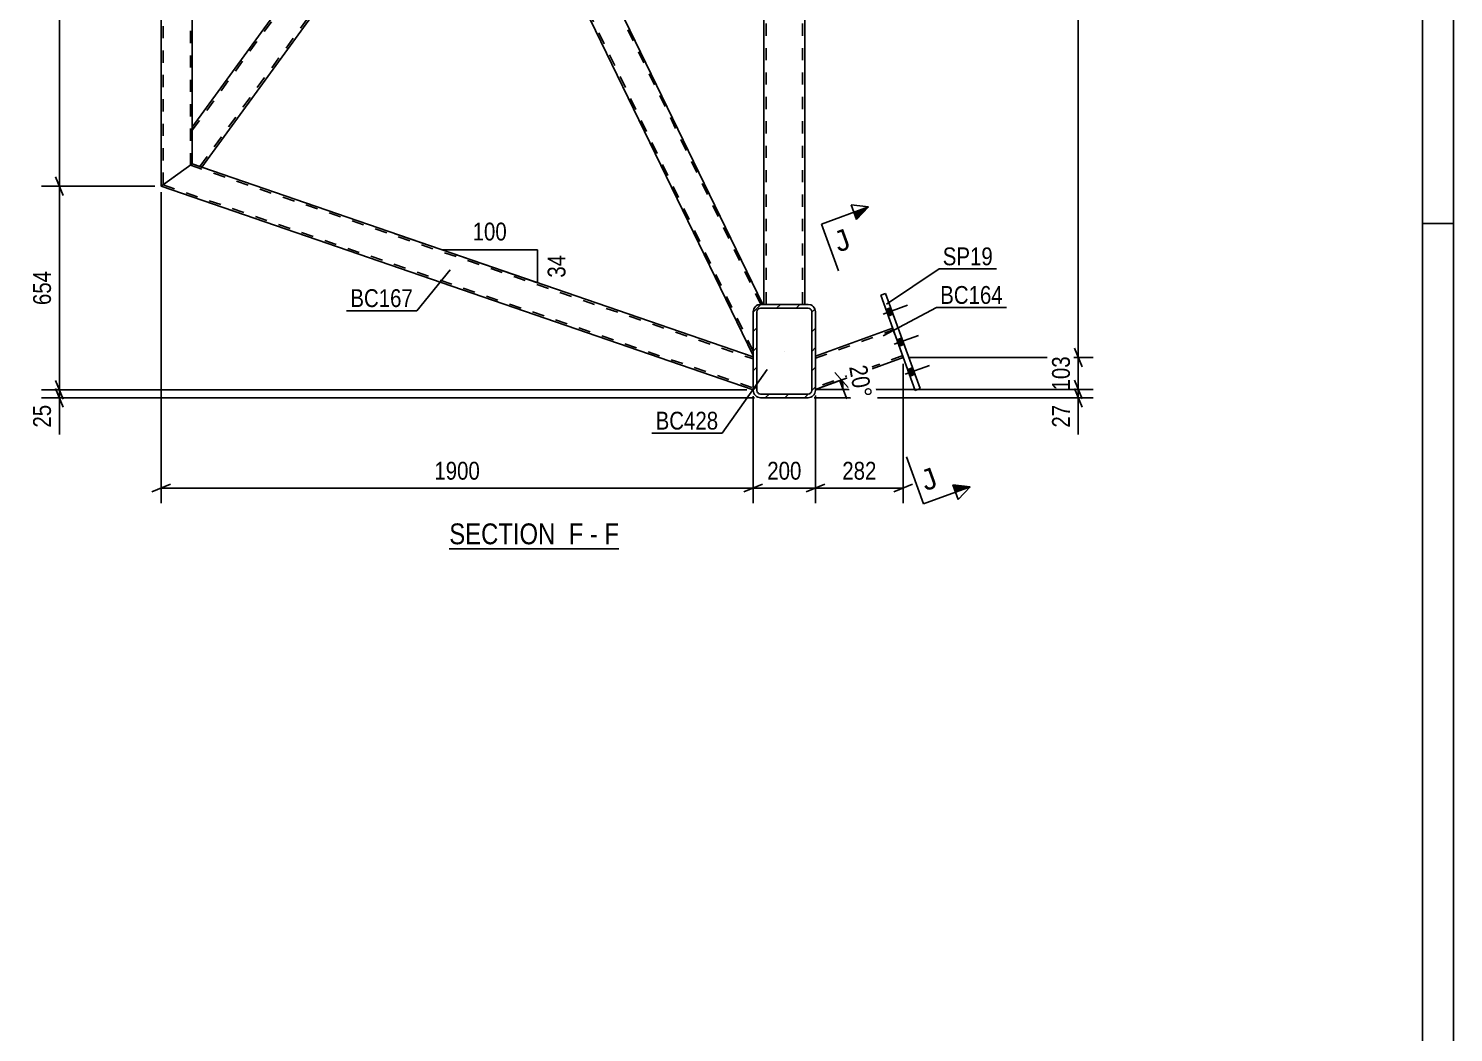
# Model space of a CAD drawing. Header units: millimetres. Extents: x -118 to 1071, y -539 to 302.
# Drawn here: x 842.2 to 1070.9, y -222.4 to -61.2 of the extents above; entities that cross this region are included whole.
import ezdxf

# ---------------------------------------------------------------- set-up
doc = ezdxf.new("R2010")
doc.units = ezdxf.units.MM
doc.linetypes.add('DXK_LINE_DOT2', pattern=[3.9198, 1.9599, -1.9599])
doc.linetypes.add('DXK_LINE_DOT3', pattern=[5.9187, 2.979, -0.9799, 0.9799, -0.9799])
doc.styles.add('Arial', font='ARIAL.TTF', dxfattribs={"height": 0.2})
doc.styles.add('Arial Narrow', font='ARIALN.TTF', dxfattribs={"height": 0.2})

# ---------------------------------------------------------------- blocks, each defined once
blk = doc.blocks.new('Unknown-761550375-1135')
at = {"color": 5, "linetype": 'Continuous'}
for p, q in [((1070.91, -539.46), (1070.91, 301.54)), ((1065.91, -534.46), (1065.91, 296.54)), ((1070.91, -92.46), (1065.91, -92.46))]:
    blk.add_line(p, q, dxfattribs=at)
blk = doc.blocks.new('Unknown-761550375-15 - 3065')
at = {"color": 6, "linetype": 'Continuous'}
blk.add_line((909.77, -144.73), (936.99, -144.73), dxfattribs=at)
at = {"color": 0, "linetype": 'Continuous'}
blk.add_wipeout([(927.88, -143.98), (927.88, -140.48), (909.77, -140.48), (909.77, -143.98)], dxfattribs=at)
at = {"color": 7, "linetype": 'Continuous', "style": 'Arial Narrow'}
blk.add_text('SECTION ', height=3.34, dxfattribs=at).set_placement((909.77, -143.98))
at = {"color": 0, "linetype": 'Continuous'}
blk.add_wipeout([(931.27, -143.98), (931.27, -140.48), (928.93, -140.48), (928.93, -143.98)], dxfattribs=at)
at = {"color": 7, "linetype": 'Continuous', "style": 'Arial Narrow'}
blk.add_text('F', height=3.34, dxfattribs=at).set_placement((928.93, -143.98))
at = {"color": 0, "linetype": 'Continuous'}
blk.add_wipeout([(933.6, -143.98), (933.6, -140.48), (932.32, -140.48), (932.32, -143.98)], dxfattribs=at)
at = {"color": 7, "linetype": 'Continuous', "style": 'Arial Narrow'}
blk.add_text('-', height=3.34, dxfattribs=at).set_placement((932.32, -143.98))
at = {"color": 0, "linetype": 'Continuous'}
blk.add_wipeout([(936.99, -143.98), (936.99, -140.48), (934.65, -140.48), (934.65, -143.98)], dxfattribs=at)
at = {"color": 7, "linetype": 'Continuous', "style": 'Arial Narrow'}
blk.add_text('F', height=3.34, dxfattribs=at).set_placement((934.65, -143.98))
blk = doc.blocks.new('Part-761550375-3249 - 3065')
at = {"color": 2, "linetype": 'Continuous'}
for p, q in [((980.91, -109.29), (968.53, -113.8)), ((968.53, -119.12), (982.62, -113.99))]:
    blk.add_line(p, q, dxfattribs=at)
at = {"color": 7, "linetype": 'DXK_LINE_DOT2'}
for p, q in [((968.53, -114.11), (981.02, -109.57)), ((982.62, -113.99), (980.91, -109.29)), ((982.52, -113.7), (968.53, -118.8)), ((968.53, -113.8), (968.53, -119.12))]:
    blk.add_line(p, q, dxfattribs=at)
blk = doc.blocks.new('Part-761550375-3316 - 3065')
at = {"color": 7, "linetype": 'DXK_LINE_DOT2'}
for p, q in [((868.53, -77.52), (958.53, 46.2)), ((958.53, 40.23), (958.53, 46.71)), ((869.74, -83.33), (958.97, 39.32)), ((958.53, 40.23), (958.62, 39.77)), ((958.62, 39.77), (958.53, 40.23)), ((958.53, 40.23), (958.62, 39.77)), ((958.62, 39.77), (958.53, 40.23)), ((958.62, 39.77), (958.76, 39.55)), ((958.76, 39.55), (958.62, 39.77)), ((958.62, 39.77), (958.76, 39.55)), ((958.76, 39.55), (958.62, 39.77)), ((958.76, 39.55), (958.88, 39.38)), ((958.88, 39.38), (958.91, 39.36)), ((959.22, 39.16), (958.88, 39.38)), ((958.97, 39.32), (958.95, 39.34)), ((911.87, -17.42), (915.21, -12.84)), ((914.35, -22.53), (917.68, -17.94))]:
    blk.add_line(p, q, dxfattribs=at)
at = {"color": 2, "linetype": 'Continuous'}
for p, q in [((915.21, -12.84), (958.53, 46.71)), ((959.22, 39.16), (917.68, -17.94)), ((868.53, -77.01), (911.87, -17.42)), ((870.04, -83.44), (914.35, -22.53)), ((868.53, -82.92), (868.53, -77.01)), ((869.99, -83.42), (868.53, -82.92)), ((870.04, -83.44), (869.99, -83.42))]:
    blk.add_line(p, q, dxfattribs=at)
blk = doc.blocks.new('Part-761550375-3211 - 3065')
at = {"linetype": 'Continuous'}
h = blk.add_hatch(dxfattribs=at)
h.set_pattern_fill('', scale=0.7, style=0, pattern_type=0)
h.set_pattern_definition([(45, (958.5281, -119.2696), (-1.57154, 1.57154), [])])
h.paths.add_polyline_path([(958.53, -106.67), (958.53, -119.27), (958.62, -119.73), (958.88, -120.12), (959.27, -120.38), (959.73, -120.47), (967.33, -120.47), (967.79, -120.38), (968.18, -120.12), (968.44, -119.73), (968.53, -119.27), (968.53, -106.67), (968.44, -106.21), (968.18, -105.82), (967.79, -105.56), (967.33, -105.47), (959.73, -105.47), (959.27, -105.56), (958.88, -105.82), (958.62, -106.21)])
h.paths.add_polyline_path([(959.3, -106.25), (959.5, -106.12), (959.73, -106.07), (967.33, -106.07), (967.56, -106.12), (967.75, -106.25), (967.88, -106.44), (967.93, -106.67), (967.93, -119.27), (967.88, -119.5), (967.75, -119.69), (967.56, -119.82), (967.33, -119.87), (959.73, -119.87), (959.5, -119.82), (959.3, -119.69), (959.17, -119.5), (959.13, -119.27), (959.13, -106.67), (959.17, -106.44)])
at = {"color": 2, "linetype": 'Continuous'}
for p, q in [((958.62, -106.21), (958.53, -106.67)), ((958.53, -119.27), (958.53, -106.67)), ((959.13, -106.67), (959.17, -106.44)), ((959.13, -119.27), (959.13, -106.67)), ((959.73, -105.47), (959.27, -105.56)), ((959.5, -106.12), (959.73, -106.07)), ((959.73, -105.47), (967.33, -105.47)), ((959.73, -106.07), (967.33, -106.07)), ((967.79, -105.56), (967.33, -105.47)), ((967.33, -106.07), (967.56, -106.12)), ((967.88, -106.44), (967.93, -106.67)), ((967.93, -119.27), (967.93, -106.67)), ((968.53, -106.67), (968.44, -106.21)), ((968.53, -119.27), (968.53, -106.67)), ((958.53, -119.27), (958.62, -119.73)), ((959.17, -119.5), (959.13, -119.27)), ((959.27, -120.38), (959.73, -120.47)), ((959.73, -119.87), (959.5, -119.82)), ((959.73, -119.87), (967.33, -119.87)), ((959.73, -120.47), (967.33, -120.47)), ((967.56, -119.82), (967.33, -119.87)), ((967.33, -120.47), (967.79, -120.38)), ((967.93, -119.27), (967.88, -119.5)), ((968.44, -119.73), (968.53, -119.27))]:
    blk.add_line(p, q, dxfattribs=at)
at = {"color": 7, "linetype": 'DXK_LINE_DOT3'}
blk.add_line((963.53, -112.97), (963.53, -112.97), dxfattribs=at)
at = {"color": 2, "linetype": 'Continuous'}
for centre, radius, start, end in [((959.73, -106.67), 1.2, 112.5, 157.5), ((959.73, -106.67), 0.6, 112.5, 157.5), ((967.33, -106.67), 0.6, 22.5, 67.5), ((967.33, -106.67), 1.2, 22.5, 67.5), ((959.73, -119.27), 1.2, 202.5, 247.5), ((959.73, -119.27), 0.6, 202.5, 247.5), ((967.33, -119.27), 0.6, 292.5, 337.5), ((967.33, -119.27), 1.2, 292.5, 337.5)]:
    blk.add_arc(centre, radius, start, end, dxfattribs=at)
blk = doc.blocks.new('Bolt-761550375-3237 - 3065')
at = {"linetype": 'Continuous'}
for points in [[(980.96, -107.06), (980.58, -106.03), (979.83, -106.3), (980.2, -107.34)], [(980.96, -107.06), (980.58, -106.03), (979.83, -106.3), (980.2, -107.34)], [(980.96, -107.06), (980.58, -106.03), (979.83, -106.3), (980.2, -107.34)], [(982.72, -111.9), (982.34, -110.87), (981.59, -111.14), (981.97, -112.18)], [(982.72, -111.9), (982.34, -110.87), (981.59, -111.14), (981.97, -112.18)], [(984.46, -116.7), (984.08, -115.66), (983.33, -115.94), (983.71, -116.97)], [(984.46, -116.7), (984.08, -115.66), (983.33, -115.94), (983.71, -116.97)], [(984.46, -116.7), (984.08, -115.66), (983.33, -115.94), (983.71, -116.97)]]:
    blk.add_hatch(color=1, dxfattribs=at).paths.add_polyline_path(points)
at = {"color": 1, "linetype": 'Continuous'}
for p, q in [((979.4, -107.04), (983.3, -105.62)), ((979.4, -107.04), (983.3, -105.62)), ((979.4, -107.04), (983.3, -105.62)), ((979.83, -106.3), (980.58, -106.03)), ((979.83, -106.3), (980.58, -106.03)), ((979.83, -106.3), (980.58, -106.03)), ((980.2, -107.34), (980.96, -107.06)), ((980.2, -107.34), (980.96, -107.06)), ((980.2, -107.34), (980.96, -107.06)), ((981.17, -111.88), (985.07, -110.46)), ((981.17, -111.88), (985.07, -110.46)), ((981.59, -111.14), (982.34, -110.87)), ((981.59, -111.14), (982.34, -110.87)), ((981.97, -112.18), (982.72, -111.9)), ((981.97, -112.18), (982.72, -111.9)), ((982.91, -116.67), (986.81, -115.26)), ((982.91, -116.67), (986.81, -115.26)), ((982.91, -116.67), (986.81, -115.26)), ((983.33, -115.94), (984.08, -115.66)), ((983.33, -115.94), (984.08, -115.66)), ((983.33, -115.94), (984.08, -115.66)), ((983.71, -116.97), (984.46, -116.7)), ((983.71, -116.97), (984.46, -116.7)), ((983.71, -116.97), (984.46, -116.7))]:
    blk.add_line(p, q, dxfattribs=at)
blk = doc.blocks.new('Part-761550375-3238 - 3065')
at = {"color": 2, "linetype": 'Continuous'}
for p, q in [((978.99, -104), (979.74, -103.73)), ((978.99, -104), (984.55, -119.27)), ((979.74, -103.73), (985.3, -119)), ((984.55, -119.27), (985.3, -119))]:
    blk.add_line(p, q, dxfattribs=at)
blk = doc.blocks.new('Part-761550375-3254 - 3065')
at = {"color": 2, "linetype": 'Continuous'}
for p, q in [((863.9, -86.22), (868.53, -82.92)), ((870.04, -83.44), (958.53, -113.91)), ((863.53, -86.48), (863.9, -86.22)), ((958.53, -119.2), (863.53, -86.48))]:
    blk.add_line(p, q, dxfattribs=at)
at = {"color": 7, "linetype": 'DXK_LINE_DOT2'}
for p, q in [((868.23, -83.13), (958.53, -114.23)), ((868.53, -82.92), (870.04, -83.44)), ((863.83, -86.27), (958.53, -118.88)), ((958.53, -119.2), (958.53, -113.91))]:
    blk.add_line(p, q, dxfattribs=at)
blk = doc.blocks.new('Part-761550375-3255 - 3065')
at = {"color": 2, "linetype": 'Continuous'}
for p, q in [((960.23, -10.29), (960.23, 39.03)), ((966.83, -10.29), (966.83, 39.03)), ((960.23, -33.89), (960.23, -32.97)), ((966.83, -33.89), (966.83, -32.97)), ((960.23, -105.47), (960.23, -56.15)), ((966.83, -105.47), (966.83, -56.15))]:
    blk.add_line(p, q, dxfattribs=at)
at = {"color": 7, "linetype": 'DXK_LINE_DOT2'}
for p, q in [((966.83, 39.03), (960.23, 39.03)), ((960.23, 39.03), (960.29, 39.03)), ((960.63, -105.47), (960.63, 39.03)), ((966.43, -105.47), (966.43, 39.03)), ((960.23, -32.97), (960.23, -10.29)), ((966.83, -32.97), (966.83, -10.29)), ((960.23, -56.15), (960.23, -33.89)), ((966.83, -56.15), (966.83, -33.89)), ((966.83, -105.47), (960.23, -105.47))]:
    blk.add_line(p, q, dxfattribs=at)
blk = doc.blocks.new('Part-761550375-3305 - 3065')
at = {"color": 2, "linetype": 'Continuous'}
for p, q in [((864.13, 85.57), (863.53, 86.41)), ((863.53, 86.41), (863.53, -86.48)), ((864.13, 85.57), (868.53, 79.4)), ((868.53, -77.01), (868.53, 72.02)), ((863.53, -86.48), (868.53, -82.92))]:
    blk.add_line(p, q, dxfattribs=at)
at = {"color": 7, "linetype": 'DXK_LINE_DOT2'}
for p, q in [((863.57, 86.35), (864.13, 85.57)), ((863.83, -86.27), (863.83, 85.99)), ((868.23, 79.82), (868.21, 79.86)), ((868.23, -83.13), (868.23, 79.82)), ((868.53, 79.4), (868.53, 72.02)), ((868.53, -82.92), (868.53, -77.01)), ((868.21, -83.15), (868.23, -83.13))]:
    blk.add_line(p, q, dxfattribs=at)
blk = doc.blocks.new('Part-761550375-3317 - 3065')
at = {"color": 2, "linetype": 'Continuous'}
for p, q in [((914.59, -22.19), (917.68, -17.94)), ((960.1, -105.47), (917.68, -17.94)), ((914.35, -22.53), (914.59, -22.19)), ((958.53, -113.69), (914.35, -22.53))]:
    blk.add_line(p, q, dxfattribs=at)
at = {"color": 7, "linetype": 'DXK_LINE_DOT2'}
for p, q in [((959.77, -105.47), (917.48, -18.22)), ((958.53, -113), (914.55, -22.25)), ((958.53, -106.67), (958.62, -106.21)), ((958.62, -106.21), (958.53, -106.67)), ((958.53, -106.67), (958.62, -106.21)), ((958.62, -106.21), (958.53, -106.67)), ((958.53, -113.69), (958.53, -106.67)), ((959.27, -105.56), (959.46, -105.52)), ((959.46, -105.52), (959.27, -105.56)), ((959.27, -105.56), (959.46, -105.52)), ((959.46, -105.52), (959.27, -105.56)), ((959.46, -105.52), (959.73, -105.47)), ((959.67, -105.48), (959.74, -105.46)), ((959.74, -105.46), (959.73, -105.47)), ((959.73, -105.47), (959.74, -105.46)), ((959.73, -105.47), (960.1, -105.47)), ((959.77, -105.47), (959.74, -105.46)), ((959.74, -105.46), (959.77, -105.47))]:
    blk.add_line(p, q, dxfattribs=at)
blk.add_arc((959.73, -106.67), 1.2, 112.5, 157.5, dxfattribs=at)
blk.add_arc((959.73, -106.67), 1.2, 112.5, 157.5, dxfattribs=at)
blk.add_arc((959.73, -106.67), 1.2, 112.5, 157.5, dxfattribs=at)
blk.add_arc((959.73, -106.67), 1.2, 112.5, 157.5, dxfattribs=at)
blk = doc.blocks.new('AngleDimension-761550375-35303 - 3065')
at = {"color": 7, "linetype": 'Continuous'}
for p, q in [((901.09, -94.13), (908.6, -96.71)), ((908.6, -96.71), (923.91, -101.99)), ((908.6, -96.71), (923.91, -96.71)), ((923.91, -96.71), (923.91, -101.99))]:
    blk.add_line(p, q, dxfattribs=at)
at = {"color": 0}
for points in [[(919.6, -95.81), (919.6, -91.61), (912.91, -91.61), (912.91, -95.81)], [(929.01, -96.92), (924.81, -96.92), (924.81, -101.78), (929.01, -101.78)]]:
    blk.add_wipeout(points, dxfattribs=at)
at = {"color": 3, "style": 'Arial Narrow'}
blk.add_text('100', height=2.863, dxfattribs=at).set_placement((913.51, -95.21))
blk.add_text('34', height=2.863, rotation=90.0002, dxfattribs=at).set_placement((928.41, -101.18))
blk = doc.blocks.new('StraightDimension-761550375-35358 - 3065')
at = {"color": 7, "linetype": 'Continuous'}
for p, q in [((982.62, -114.99), (982.62, -137.36)), ((968.53, -120.12), (968.53, -137.36)), ((970.03, -134.36), (967.03, -135.56)), ((981.12, -135.56), (984.12, -134.36)), ((968.53, -134.96), (982.62, -134.96))]:
    blk.add_line(p, q, dxfattribs=at)
at = {"color": 0}
blk.add_wipeout([(978.92, -134.21), (978.92, -130.01), (972.23, -130.01), (972.23, -134.21)], dxfattribs=at)
at = {"color": 3, "style": 'Arial Narrow'}
blk.add_text('282', height=2.863, dxfattribs=at).set_placement((972.83, -133.61))
blk = doc.blocks.new('StraightDimension-761550375-34597 - 3065')
at = {"color": 7, "linetype": 'Continuous'}
for p, q in [((969.53, 48.49), (1013.1, 48.49)), ((1011.3, 46.99), (1010.1, 49.99)), ((1010.7, -113.99), (1010.7, 48.49)), ((983.62, -113.99), (1013.1, -113.99)), ((1010.1, -112.49), (1011.3, -115.49))]:
    blk.add_line(p, q, dxfattribs=at)
at = {"color": 0}
blk.add_wipeout([(1009.95, -28.49), (1005.75, -28.49), (1005.75, -37), (1009.95, -37)], dxfattribs=at)
at = {"color": 3, "style": 'Arial Narrow'}
blk.add_text('3250', height=2.863, rotation=90.0002, dxfattribs=at).set_placement((1009.35, -36.4))
blk = doc.blocks.new('StraightDimension-761550375-34598 - 3065')
at = {"color": 7, "linetype": 'Continuous'}
for p, q in [((983.62, -113.99), (1013.1, -113.99)), ((1010.1, -112.49), (1011.3, -115.49)), ((1010.7, -119.12), (1010.7, -113.99)), ((1011.3, -120.62), (1010.1, -117.62)), ((969.53, -119.12), (1013.1, -119.12))]:
    blk.add_line(p, q, dxfattribs=at)
at = {"color": 0}
blk.add_wipeout([(1009.95, -113.21), (1005.75, -113.21), (1005.75, -119.89), (1009.95, -119.89)], dxfattribs=at)
at = {"color": 3, "style": 'Arial Narrow'}
blk.add_text('103', height=2.863, rotation=90.0002, dxfattribs=at).set_placement((1009.35, -119.29))
blk = doc.blocks.new('StraightDimension-761550375-34599 - 3065')
at = {"color": 7, "linetype": 'Continuous'}
for p, q in [((1010.1, -117.62), (1011.3, -120.62)), ((968.33, -120.47), (1013.1, -120.47)), ((969.53, -119.12), (1013.1, -119.12)), ((1011.3, -121.97), (1010.1, -118.97)), ((1010.7, -120.47), (1010.7, -119.12))]:
    blk.add_line(p, q, dxfattribs=at)
at = {"color": 0}
blk.add_wipeout([(1009.95, -120.99), (1005.75, -120.99), (1005.75, -125.85), (1009.95, -125.85)], dxfattribs=at)
at = {"color": 7, "linetype": 'Continuous'}
blk.add_line((1010.7, -120.47), (1010.7, -126.38), dxfattribs=at)
blk.add_line((1010.7, -120.47), (1010.7, -126.38), dxfattribs=at)
at = {"color": 3, "style": 'Arial Narrow'}
blk.add_text('27', height=2.863, rotation=90.0002, dxfattribs=at).set_placement((1009.35, -125.25))
blk = doc.blocks.new('StraightDimension-761550375-37157 - 3065')
at = {"color": 7, "linetype": 'Continuous'}
for p, q in [((862.53, -86.48), (844.35, -86.48)), ((847.8, -87.98), (846.6, -84.98)), ((847.2, -119.2), (847.2, -86.48)), ((846.6, -117.7), (847.8, -120.7)), ((957.53, -119.2), (844.35, -119.2))]:
    blk.add_line(p, q, dxfattribs=at)
at = {"color": 0}
blk.add_wipeout([(846.45, -99.5), (842.25, -99.5), (842.25, -106.18), (846.45, -106.18)], dxfattribs=at)
at = {"color": 3, "style": 'Arial Narrow'}
blk.add_text('654', height=2.863, rotation=90.0002, dxfattribs=at).set_placement((845.85, -105.58))
blk = doc.blocks.new('StraightDimension-761550375-37156 - 3065')
at = {"color": 7, "linetype": 'Continuous'}
for p, q in [((847.8, 84.91), (846.6, 87.91)), ((862.53, 86.41), (844.35, 86.41)), ((847.2, -86.48), (847.2, 86.41)), ((862.53, -86.48), (844.35, -86.48)), ((846.6, -84.98), (847.8, -87.98))]:
    blk.add_line(p, q, dxfattribs=at)
at = {"color": 0}
blk.add_wipeout([(846.45, 4.22), (842.25, 4.22), (842.25, -4.29), (846.45, -4.29)], dxfattribs=at)
at = {"color": 3, "style": 'Arial Narrow'}
blk.add_text('3458', height=2.863, rotation=90.0002, dxfattribs=at).set_placement((845.85, -3.69))
blk = doc.blocks.new('StraightDimension-761550375-35359 - 3065')
at = {"color": 7, "linetype": 'Continuous'}
for p, q in [((958.53, -120.2), (958.53, -137.36)), ((968.53, -120.12), (968.53, -137.36)), ((957.03, -135.56), (960.03, -134.36)), ((970.03, -134.36), (967.03, -135.56)), ((958.53, -134.96), (968.53, -134.96))]:
    blk.add_line(p, q, dxfattribs=at)
at = {"color": 0}
blk.add_wipeout([(966.87, -134.21), (966.87, -130.01), (960.19, -130.01), (960.19, -134.21)], dxfattribs=at)
at = {"color": 3, "style": 'Arial Narrow'}
blk.add_text('200', height=2.863, dxfattribs=at).set_placement((960.79, -133.61))
blk = doc.blocks.new('StraightDimension-761550375-35360 - 3065')
at = {"color": 7, "linetype": 'Continuous'}
for p, q in [((863.53, -87.48), (863.53, -137.36)), ((958.53, -120.2), (958.53, -137.36)), ((865.03, -134.36), (862.03, -135.56)), ((957.03, -135.56), (960.03, -134.36)), ((863.53, -134.96), (958.53, -134.96))]:
    blk.add_line(p, q, dxfattribs=at)
at = {"color": 0}
blk.add_wipeout([(915.28, -134.21), (915.28, -130.01), (906.77, -130.01), (906.77, -134.21)], dxfattribs=at)
at = {"color": 3, "style": 'Arial Narrow'}
blk.add_text('1900', height=2.863, dxfattribs=at).set_placement((907.37, -133.61))
blk = doc.blocks.new('AngleDimension-761550375-35500 - 3065')
at = {"color": 7, "linetype": 'Continuous'}
for p, q in [((971.62, -116.4), (973.77, -118.8)), ((972.69, -117.6), (968.53, -119.12)), ((969.47, -118.77), (972.69, -117.6)), ((973.56, -120.62), (972.36, -117.62)), ((972.96, -119.12), (968.53, -119.12))]:
    blk.add_line(p, q, dxfattribs=at)
blk.add_arc((968.53, -119.12), 4.43, 360, 20, dxfattribs=at)
at = {"color": 0}
blk.add_wipeout([(974.34, -121.37), (978.48, -120.64), (977.36, -114.28), (973.22, -115.01)], dxfattribs=at)
at = {"color": 3, "style": 'Arial Narrow'}
blk.add_text('20°', height=2.863, rotation=-80.0021, dxfattribs=at).set_placement((973.92, -115.5))
blk = doc.blocks.new('StraightDimension-761550375-37158 - 3065')
at = {"color": 7, "linetype": 'Continuous'}
for p, q in [((846.6, -117.7), (847.8, -120.7)), ((957.53, -119.2), (844.35, -119.2)), ((958.73, -120.47), (844.35, -120.47)), ((847.8, -121.97), (846.6, -118.97)), ((847.2, -120.47), (847.2, -119.2))]:
    blk.add_line(p, q, dxfattribs=at)
at = {"color": 0}
blk.add_wipeout([(846.45, -120.99), (842.25, -120.99), (842.25, -125.85), (846.45, -125.85)], dxfattribs=at)
at = {"color": 7, "linetype": 'Continuous'}
blk.add_line((847.2, -120.47), (847.2, -126.38), dxfattribs=at)
blk.add_line((847.2, -120.47), (847.2, -126.38), dxfattribs=at)
at = {"color": 3, "style": 'Arial Narrow'}
blk.add_text('25', height=2.863, rotation=90.0002, dxfattribs=at).set_placement((845.85, -125.25))
blk = doc.blocks.new('Mark-761550375-3250 - 3065')
at = {"color": 0}
blk.add_wipeout([(903.94, -105.9), (903.94, -102.9), (893.89, -102.9), (893.89, -105.9)], dxfattribs=at)
blk.add_wipeout([(903.94, -105.9), (903.94, -102.9), (893.89, -102.9), (893.89, -105.9)], dxfattribs=at)
at = {"color": 30, "linetype": 'Continuous'}
for p in [(909.89, -99.95), (893.29, -106.5)]:
    blk.add_line(p, (904.54, -106.5), dxfattribs=at)
at = {"color": 3, "style": 'Arial Narrow'}
blk.add_text('BC167', height=2.863, dxfattribs=at).set_placement((893.89, -105.9))
blk = doc.blocks.new('Mark-761550375-3207 - 3065')
at = {"color": 0}
blk.add_wipeout([(952.93, -125.57), (952.93, -122.57), (942.88, -122.57), (942.88, -125.57)], dxfattribs=at)
blk.add_wipeout([(952.93, -125.57), (952.93, -122.57), (942.88, -122.57), (942.88, -125.57)], dxfattribs=at)
at = {"color": 30, "linetype": 'Continuous'}
for p in [(960.77, -115.91), (942.28, -126.17)]:
    blk.add_line(p, (953.53, -126.17), dxfattribs=at)
at = {"color": 3, "style": 'Arial Narrow'}
blk.add_text('BC428', height=2.863, dxfattribs=at).set_placement((942.88, -125.57))
blk = doc.blocks.new('Mark-761550375-3245 - 3065')
at = {"color": 0}
blk.add_wipeout([(998.59, -105.39), (998.59, -102.39), (988.54, -102.39), (988.54, -105.39)], dxfattribs=at)
blk.add_wipeout([(998.59, -105.39), (998.59, -102.39), (988.54, -102.39), (988.54, -105.39)], dxfattribs=at)
at = {"color": 30, "linetype": 'Continuous'}
for p, q in [((979.41, -110.5), (987.94, -105.99)), ((987.94, -105.99), (999.19, -105.99))]:
    blk.add_line(p, q, dxfattribs=at)
at = {"color": 3, "style": 'Arial Narrow'}
blk.add_text('BC164', height=2.863, dxfattribs=at).set_placement((988.54, -105.39))
blk = doc.blocks.new('Mark-761550375-34016 - 3065')
at = {"color": 0}
blk.add_wipeout([(996.99, -99.19), (996.99, -96.19), (988.95, -96.19), (988.95, -99.19)], dxfattribs=at)
blk.add_wipeout([(996.99, -99.19), (996.99, -96.19), (988.95, -96.19), (988.95, -99.19)], dxfattribs=at)
at = {"color": 30, "linetype": 'Continuous'}
for p, q in [((979.91, -105.42), (988.35, -99.79)), ((988.35, -99.79), (997.59, -99.79))]:
    blk.add_line(p, q, dxfattribs=at)
at = {"color": 3, "style": 'Arial Narrow'}
blk.add_text('SP19', height=2.863, dxfattribs=at).set_placement((988.95, -99.19))
blk = doc.blocks.new('SectionMark-761550375-36327 - 3065')
at = {"linetype": 'Continuous'}
for points in [[(975.1, -91.86), (974.68, -90.69), (977.02, -89.83)], [(991.02, -135.6), (990.59, -134.42), (993.37, -134.74)]]:
    blk.add_hatch(color=6, dxfattribs=at).paths.add_polyline_path(points)
at = {"color": 6, "linetype": 'Continuous'}
for p, q in [((975.1, -91.86), (974.25, -89.51)), ((974.25, -89.51), (977.02, -89.83)), ((977.02, -89.83), (975.1, -91.86)), ((993.37, -134.74), (990.59, -134.42)), ((990.59, -134.42), (991.45, -136.77)), ((993.37, -134.74), (991.45, -136.77))]:
    blk.add_line(p, q, dxfattribs=at)
at = {"color": 0, "linetype": 'Continuous'}
for points in [[(974.44, -96.36), (973.24, -93.07), (971.05, -93.87), (972.24, -97.16)], [(988.39, -134.69), (987.19, -131.4), (985, -132.2), (986.19, -135.49)]]:
    blk.add_wipeout(points, dxfattribs=at)
at = {"color": 6, "linetype": 'Continuous'}
for p, q in [((969.51, -92.57), (977.02, -89.83)), ((969.51, -92.57), (972.24, -100.09)), ((985.85, -137.48), (983.12, -129.96)), ((985.85, -137.48), (993.37, -134.74))]:
    blk.add_line(p, q, dxfattribs=at)
at = {"color": 3, "linetype": 'Continuous', "style": 'Arial'}
for p in [(972.24, -97.16), (986.19, -135.49)]:
    blk.add_text('J', height=3.34, rotation=20.002, dxfattribs=at).set_placement(p)

msp = doc.modelspace()

# ---------------------------------------------------------------- block references
for name in ['Unknown-761550375-1135', 'Part-761550375-3305 - 3065', 'Part-761550375-3316 - 3065', 'Part-761550375-3255 - 3065', 'Part-761550375-3317 - 3065', 'Part-761550375-3254 - 3065', 'Part-761550375-3238 - 3065', 'Part-761550375-3211 - 3065', 'Bolt-761550375-3237 - 3065', 'Part-761550375-3249 - 3065']:
    msp.add_blockref(name, (0, 0))

# ---------------------------------------------------------------- next in the draw order: block references
for name in ['AngleDimension-761550375-35303 - 3065', 'StraightDimension-761550375-35358 - 3065', 'Unknown-761550375-15 - 3065']:
    msp.add_blockref(name, (0, 0))

# ---------------------------------------------------------------- next in the draw order: block references
for name in ['StraightDimension-761550375-34597 - 3065', 'StraightDimension-761550375-37157 - 3065']:
    msp.add_blockref(name, (0, 0))

# ---------------------------------------------------------------- next in the draw order: block references
for name in ['StraightDimension-761550375-37156 - 3065', 'Mark-761550375-3245 - 3065', 'StraightDimension-761550375-34598 - 3065']:
    msp.add_blockref(name, (0, 0))

# ---------------------------------------------------------------- next in the draw order: block references
for name in ['Mark-761550375-34016 - 3065', 'StraightDimension-761550375-34599 - 3065']:
    msp.add_blockref(name, (0, 0))

# ---------------------------------------------------------------- next in the draw order: block references
msp.add_blockref('StraightDimension-761550375-35359 - 3065', (0, 0))

# ---------------------------------------------------------------- next in the draw order: block references
for name in ['StraightDimension-761550375-35360 - 3065', 'AngleDimension-761550375-35500 - 3065']:
    msp.add_blockref(name, (0, 0))

# ---------------------------------------------------------------- next in the draw order: block references
for name in ['SectionMark-761550375-36327 - 3065', 'Mark-761550375-3250 - 3065', 'StraightDimension-761550375-37158 - 3065']:
    msp.add_blockref(name, (0, 0))

# ---------------------------------------------------------------- next in the draw order: block references
msp.add_blockref('Mark-761550375-3207 - 3065', (0, 0))

doc.saveas('drawing.dxf')
